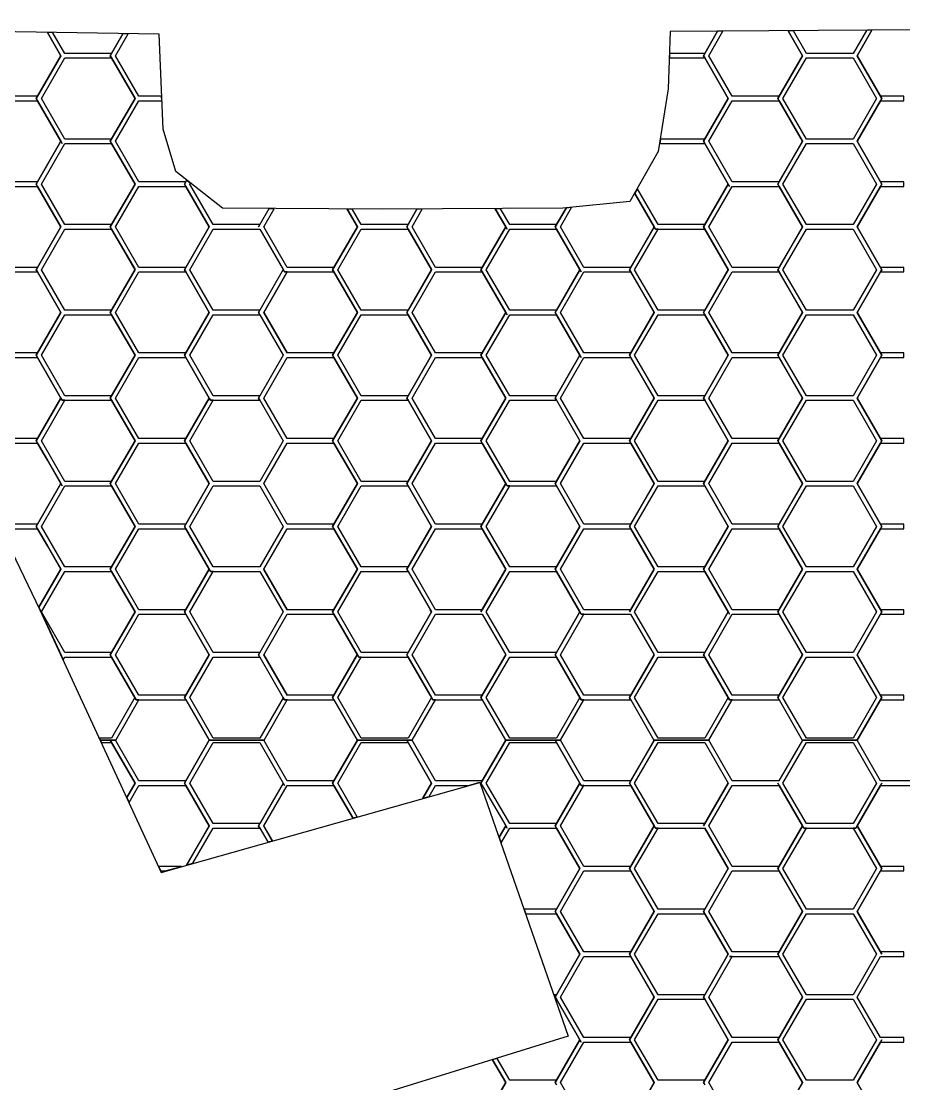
# Model space of a CAD drawing. Extents: x -65 to 65, y -44 to 44.
# Drawn here: x 0.26 to 29.71, y 8.53 to 44 of the extents above; entities that cross this region are included whole.
import ezdxf

# ---------------------------------------------------------------- set-up
doc = ezdxf.new("R2010")
doc.units = 0
doc.layers.add('Add_Red', color=1, linetype='Continuous')
doc.layers.add('Vector_Red', color=1, linetype='Continuous')

msp = doc.modelspace()

# ---------------------------------------------------------------- linework, layer by layer
at = {"layer": 'Add_Red'}
for points in [[(13.122569, 22.847676), (13.122569, 22.847677), (13.947442, 24.276631), (13.903518, 24.352699), (13.947442, 24.276632), (13.947442, 24.276631), (13.122569, 22.847677), (13.148069, 22.803634), (13.166611, 22.77161), (13.166612, 22.77161), (13.903441, 21.495433), (13.991484, 21.342944), (15.64291, 21.342944), (15.642911, 21.342943), (16.418194, 20.000003), (18.255036, 20.000003), (19.030319, 21.342943), (18.942738, 21.342943), (18.118201, 22.77161), (18.073991, 22.847676), (18.073991, 22.847677), (18.898863, 24.276632), (18.118201, 25.628865), (18.073991, 25.705184), (18.073991, 25.705185), (18.898863, 27.133871), (18.118201, 28.486373), (18.1182, 28.486373), (18.073991, 28.562725), (18.073991, 28.562726), (18.898863, 29.991396), (18.898864, 29.991394), (18.073991, 28.562726), (18.118201, 28.486374), (18.898863, 27.133871), (18.898863, 27.13387), (18.073991, 25.705185), (18.118201, 25.628866), (18.898863, 24.276633), (18.942738, 24.20018), (20.592483, 24.20018), (20.592483, 24.200179), (21.373482, 22.847677), (20.592483, 21.495433), (19.030823, 21.495433), (18.250161, 22.847677), (19.030823, 24.200179), (18.942738, 24.200179), (18.898863, 24.276633), (18.898863, 24.276632), (18.073991, 22.847677), (18.118201, 22.771611), (18.942738, 21.342944), (20.594332, 21.342944), (20.566428, 21.391195), (20.55029, 21.419099), (20.55029, 21.4191), (21.375163, 22.847677), (21.375163, 22.847676), (20.55029, 21.4191), (20.566428, 21.391195), (20.594333, 21.342944), (21.369447, 20.000003), (23.206457, 20.000003), (23.981572, 21.342944), (23.894328, 21.342944), (23.069455, 22.77161), (23.044148, 22.815485), (23.02558, 22.847677), (23.850453, 24.276632), (23.069455, 25.628865), (23.02558, 25.705184), (23.025581, 25.705184), (23.02558, 25.705185), (23.850452, 27.133871), (23.069455, 28.486373), (23.02558, 28.562439), (23.025581, 28.56244), (23.02558, 28.562441), (23.850453, 29.991395), (23.069455, 31.343628), (23.02558, 31.41998), (23.025581, 31.419981), (23.02558, 31.419982), (23.850452, 32.848634), (23.069455, 34.201169), (23.02558, 34.27732), (23.02558, 34.277321), (23.850453, 35.706175), (23.069455, 37.058543), (23.069454, 37.058543), (23.037379, 37.114216), (23.02558, 37.134694), (23.850453, 38.563396), (23.069455, 39.915949), (23.044177, 39.959824), (23.02558, 39.992101), (23.850453, 41.420803), (23.069455, 42.773188), (23.028868, 42.843789), (23.02558, 42.849508), (23.495606, 43.663606), (23.49489, 43.663601), (23.068783, 42.925657), (21.895177, 42.925657), (21.890236, 42.773188), (23.068783, 42.773188), (23.849781, 41.420803), (23.068783, 40.068418), (21.591123, 40.068418), (21.566911, 39.915949), (23.068783, 39.915949), (23.849781, 38.563396), (23.068783, 37.210843), (21.507122, 37.210843), (20.818866, 38.40304), (20.731704, 38.249292), (21.375163, 37.134693), (21.419205, 37.058543), (21.507122, 37.058543), (21.507121, 37.058542), (23.068784, 37.058542), (23.849781, 35.705889), (23.068783, 34.353655), (21.507122, 34.353655), (20.726292, 35.705889), (21.507121, 37.058542), (21.419205, 37.058542), (21.375163, 37.134693), (20.55029, 35.705889), (20.594164, 35.629823), (20.594163, 35.629823), (20.55029, 35.705889), (20.55029, 35.70589), (21.375162, 37.134694), (20.731704, 38.249292), (20.730802, 38.247702), (21.373481, 37.134694), (20.592483, 35.782242), (19.030823, 35.782242), (18.250161, 37.134694), (18.62355, 37.781617), (18.436935, 37.763322), (18.073992, 37.134693), (18.118201, 37.058543), (18.118202, 37.058542), (18.898863, 35.706175), (18.942738, 35.629823), (18.898864, 35.706174), (18.898863, 35.706175), (18.118202, 37.058542), (18.118201, 37.058542), (18.073991, 37.134692), (18.073992, 37.134693), (18.073991, 37.134694), (18.436934, 37.763322), (18.436375, 37.763267), (18.117529, 37.210843), (16.555701, 37.210843), (16.250785, 37.739019), (16.075429, 37.737878), (16.423573, 37.134694), (16.423572, 37.134693), (16.423573, 37.134693), (15.5987, 35.705889), (15.642911, 35.629823), (15.64291, 35.629823), (15.5987, 35.705888), (15.5987, 35.705889), (16.423572, 37.134693), (16.075428, 37.737878), (16.073847, 37.737868), (16.42206, 37.134694), (15.64123, 35.782242), (14.079569, 35.782242), (13.298571, 37.134694), (13.637709, 37.722021), (13.461004, 37.720872), (13.12257, 37.134693), (13.166612, 37.058543), (13.947442, 35.706175), (13.947442, 35.706174), (13.122569, 34.27732), (13.166612, 34.20117), (13.947442, 32.848634), (13.947442, 32.848633), (13.122569, 31.41998), (13.166612, 31.343629), (13.947442, 29.991395), (13.947442, 29.991394), (13.122569, 28.56244), (13.166612, 28.486373), (13.947442, 27.133871), (13.947442, 27.13387), (13.122569, 25.705183), (13.147986, 25.661141), (13.166612, 25.628865), (13.166611, 25.628866), (13.147986, 25.661141), (13.122569, 25.705183), (13.122569, 25.705184), (13.947442, 27.133871), (13.166612, 28.486372), (13.122569, 28.562439), (13.122569, 28.56244), (13.947442, 29.991394), (13.166612, 31.343628), (13.122569, 31.41998), (13.122569, 31.419981), (13.947442, 32.848634), (13.166612, 34.201169), (13.122569, 34.277319), (13.122569, 34.27732), (13.947442, 35.706174), (13.166612, 37.058542), (13.122569, 37.134692), (13.12257, 37.134693), (13.122569, 37.134694), (13.461004, 37.720872), (13.460377, 37.720868), (13.165939, 37.210843), (11.604279, 37.210843), (11.310606, 37.719434), (11.134039, 37.720535), (11.472319, 37.134692), (11.472319, 37.134691), (10.647447, 35.705887), (10.691321, 35.629822), (11.472319, 34.277319), (11.472319, 34.277318), (10.647448, 32.848632), (10.691321, 32.772499), (11.472319, 31.41998), (11.472319, 31.419979), (10.647447, 29.991124), (10.691321, 29.915059), (11.472319, 28.562439), (11.472318, 28.562438), (11.472319, 28.562437), (10.647448, 27.133869), (10.691321, 27.057719), (11.472319, 25.705183), (11.472319, 25.705182), (10.647447, 24.27663), (10.691321, 24.200178), (11.472319, 22.847676), (11.472319, 22.847675), (11.469096, 22.842093), (10.647448, 21.419098), (10.691321, 21.342943), (11.466772, 20.000002), (13.303446, 20.000002), (14.078897, 21.342943), (13.991484, 21.342943), (13.903441, 21.495433), (13.166612, 22.771609), (13.16594, 22.771609), (13.165939, 22.77161), (13.166611, 22.77161), (13.148069, 22.803634), (13.122569, 22.847676)], [(28.933161, 27.057721), (28.977036, 27.133871), (28.152163, 28.56244), (28.152163, 28.562441), (28.933161, 29.915061), (28.977036, 29.991126), (28.152163, 31.419981), (28.152163, 31.419982), (28.933161, 32.772501), (28.977036, 32.848634), (28.152163, 34.27732), (28.152163, 34.277321), (28.933161, 35.629824), (28.977036, 35.705889), (28.152163, 37.134693), (28.152163, 37.134694), (28.933161, 38.487247), (28.977034, 38.563393), (28.977036, 38.563397), (28.152163, 39.9921), (28.152163, 39.992101), (28.933161, 41.344654), (28.977036, 41.420803), (28.152163, 42.849507), (28.152163, 42.849508), (28.642042, 43.697893), (28.465433, 43.696717), (28.020204, 42.925657), (26.458543, 42.925657), (26.022711, 43.680442), (25.847559, 43.679275), (26.326584, 42.849508), (26.326584, 42.849507), (25.501711, 41.420804), (25.545754, 41.344654), (25.545753, 41.344654), (25.501711, 41.420803), (25.501711, 41.420804), (26.326584, 42.849508), (25.847558, 43.679275), (25.845819, 43.679264), (26.324735, 42.849508), (25.544073, 41.496955), (23.982412, 41.496955), (23.201414, 42.849508), (23.672174, 43.664782), (23.495607, 43.663606), (23.025581, 42.849506), (23.028868, 42.843789), (23.069455, 42.773189), (23.850453, 41.420804), (23.850453, 41.420803), (23.025581, 39.9921), (23.044177, 39.959824), (23.069455, 39.91595), (23.850453, 38.563398), (23.894327, 38.487247), (23.850453, 38.563397), (23.850453, 38.563396), (23.025581, 37.134693), (23.037379, 37.114216), (23.069455, 37.058544), (23.850453, 35.706176), (23.850453, 35.706175), (23.02558, 34.27732), (23.069455, 34.201171), (23.850453, 32.848635), (23.850452, 32.848634), (23.850453, 32.848633), (23.025581, 31.419981), (23.069455, 31.343629), (23.850453, 29.991396), (23.850453, 29.991395), (23.025581, 28.56244), (23.069455, 28.486374), (23.850453, 27.133872), (23.850452, 27.133871), (23.850453, 27.13387), (23.025581, 25.705184), (23.069455, 25.628867), (23.850453, 24.276633), (23.894328, 24.20018), (23.894327, 24.20018), (23.850453, 24.276633), (23.850453, 24.276632), (23.025581, 22.847676), (23.044148, 22.815485), (23.069455, 22.771611), (23.894328, 21.342945), (25.545753, 21.342945), (25.545754, 21.342944), (26.321037, 20.000003), (28.157711, 20.000003), (28.157712, 20.000004), (28.15771, 20.000004), (28.977036, 21.4191), (28.935011, 21.492151), (28.152163, 22.847676), (28.152164, 22.847677), (28.152163, 22.847678), (28.933161, 24.20018), (28.977036, 24.276632), (28.152163, 25.705184), (28.152163, 25.705185), (28.933161, 27.057721)], [(29.707099, 41.496955), (28.93333, 41.496955), (28.152331, 42.849508), (28.642211, 43.697894), (28.642042, 43.697893), (28.152163, 42.849507), (28.977036, 41.420804), (28.977036, 41.420803), (28.933162, 41.344654), (29.707099, 41.344654), (29.707099, 41.496955)], [(1.708664, 22.771608), (3.270325, 22.771608), (4.051155, 21.419097), (3.270325, 20.066578), (2.863166, 20.066578), (2.893876, 20.000001), (3.407832, 20.000001), (4.183114, 21.342942), (4.095702, 21.342942), (3.270829, 22.771608), (3.226955, 22.847675), (3.226955, 22.847676), (4.051827, 24.27663), (3.270829, 25.628864), (3.226955, 25.705182), (3.226955, 25.705183), (4.051827, 27.133869), (3.270829, 28.486371), (3.226955, 28.562437), (3.226955, 28.562439), (4.051827, 29.991393), (3.270829, 31.343626), (3.270325, 31.343626), (4.051155, 29.991124), (3.270325, 28.638891), (1.708664, 28.638891), (0.927666, 29.991124), (1.708664, 31.343626), (1.620747, 31.343626), (1.576537, 31.419979), (0.751664, 29.991125), (0.795875, 29.915059), (0.795874, 29.915059), (0.751664, 29.991124), (0.751664, 29.991125), (1.576537, 31.41998), (0.795875, 32.772498), (0.795874, 32.772499), (0.795875, 32.772499), (1.576537, 31.41998), (1.576537, 31.419979), (1.620747, 31.343627), (3.270829, 31.343627), (3.226955, 31.419979), (3.226955, 31.41998), (4.051827, 32.848632), (3.270829, 34.201168), (3.226955, 34.277318), (3.226955, 34.277319), (4.051827, 35.706173), (3.270829, 37.058541), (3.226955, 37.134691), (3.226955, 37.134692), (4.051826, 38.563395), (3.270829, 39.915947), (3.226955, 39.992098), (3.226955, 39.992099), (4.051827, 41.420801), (3.270829, 42.773186), (3.226955, 42.849504), (3.226956, 42.849505), (3.226955, 42.849506), (3.648983, 43.580471), (3.648357, 43.580481), (3.270325, 42.925655), (1.708664, 42.925655), (1.30887, 43.618028), (1.131319, 43.620878), (1.576537, 42.849506), (1.576536, 42.849505), (1.576537, 42.849504), (0.751664, 41.420802), (0.795875, 41.344652), (0.795874, 41.344652), (0.751664, 41.420801), (0.751664, 41.420802), (1.576536, 42.849505), (1.131318, 43.620878), (1.129429, 43.620908), (1.574856, 42.849506), (0.793857, 41.496953), (-0.767802, 41.496953)], [(10.647448, 27.133869), (10.647447, 27.13387), (11.472318, 28.562438), (10.691321, 29.915057), (10.647447, 29.991124), (10.647447, 29.991125), (11.472319, 31.419979), (10.691321, 32.772498), (10.647447, 32.848631), (10.647448, 32.848632), (10.647447, 32.848633), (11.472319, 34.277318), (10.691321, 35.62982), (10.689808, 35.62982), (11.47047, 34.277318), (10.689808, 32.924983), (9.12798, 32.924983), (8.350512, 34.27167), (9.12798, 32.924984), (9.134536, 32.924984), (8.353874, 34.277318), (9.134536, 35.629821), (10.691321, 35.629821), (10.647447, 35.705887), (10.647447, 35.705888), (11.472319, 37.134691), (11.134038, 37.720535), (11.132328, 37.720546), (11.47047, 37.134691), (10.689808, 35.782239), (9.134536, 35.782239), (8.353874, 37.134691), (8.700764, 37.735702), (8.694045, 37.735744), (8.518847, 37.736836), (8.21519, 37.210842), (8.215189, 37.210841), (8.21519, 37.210841), (8.171316, 37.134691), (8.215189, 37.210841), (6.659918, 37.210841), (5.879256, 38.563394), (5.894047, 38.58902), (5.772741, 38.683748), (5.703255, 38.563395), (5.747128, 38.487245), (5.747127, 38.487245), (5.703254, 38.563394), (5.703255, 38.563395), (5.703254, 38.563396), (5.77274, 38.683748), (5.771456, 38.684751), (5.745447, 38.639714), (4.183787, 38.639714), (3.402957, 39.992099), (4.183787, 41.344652), (4.942381, 41.344652), (4.935992, 41.496953), (4.183787, 41.496953), (3.402957, 42.849506), (3.823328, 43.577673), (3.648984, 43.580471), (3.226956, 42.849505), (3.270829, 42.773187), (4.051827, 41.420802), (4.051827, 41.420801), (3.226955, 39.992098), (3.270829, 39.915949), (4.051827, 38.563396), (4.051826, 38.563395), (4.051827, 38.563394), (3.226955, 37.134691), (3.270829, 37.058542), (4.051827, 35.706174), (4.051827, 35.706173), (3.226955, 34.277318), (3.270829, 34.201169), (4.051827, 32.848633), (4.051827, 32.848632), (3.226955, 31.419979), (3.270829, 31.343628), (4.051827, 29.991394), (4.051827, 29.991393), (3.226955, 28.562438), (3.270829, 28.486372), (4.051827, 27.13387), (4.051827, 27.133869), (3.226955, 25.705182), (3.270829, 25.628865), (4.051827, 24.276631), (4.051827, 24.27663), (3.226955, 22.847675), (3.270829, 22.771609), (4.095702, 21.342943), (5.747127, 21.342943), (5.747128, 21.342942), (6.522411, 20.000001), (8.359421, 20.000001), (9.134535, 21.342941), (9.040063, 21.342941), (8.999382, 21.413442), (8.999382, 21.413443), (9.040063, 21.342942), (9.134536, 21.342942), (9.134535, 21.342941), (10.691321, 21.342941), (10.647447, 21.419097), (10.647448, 21.419098), (10.647447, 21.419099), (11.469096, 22.842093), (11.472319, 22.847674), (10.691321, 24.200177), (10.647447, 24.27663), (10.647447, 24.276631), (11.472319, 25.705182), (10.691321, 27.057718), (10.647447, 27.133868), (10.647448, 27.133869)], [(4.051155, 41.420801), (3.270325, 40.068416), (1.708664, 40.068416), (0.927666, 41.420801), (1.708664, 42.773186), (3.270325, 42.773186), (4.051155, 41.420801)], [(28.801202, 41.420803), (28.020204, 40.068419), (26.458543, 40.068419), (25.677545, 41.420803), (26.458543, 42.773188), (28.020204, 42.773188), (28.801202, 41.420803)], [(1.574856, 39.992099), (0.793857, 38.639714), (-0.767802, 38.639714), (-1.548464, 39.992099), (-0.767802, 41.344652), (0.793857, 41.344652), (1.574856, 39.992099)], [(1.576537, 39.992099), (1.576537, 39.992098), (1.620748, 39.915947), (1.620747, 39.915947), (1.576537, 39.992098), (0.751665, 38.563395), (0.795875, 38.487245), (0.795874, 38.487245), (0.751664, 38.563394), (0.751665, 38.563395), (0.751664, 38.563396), (1.576537, 39.992099), (0.795875, 41.344651), (0.795874, 41.344652), (0.795875, 41.344652), (1.576537, 39.992099)], [(26.324735, 39.992101), (25.544073, 38.639716), (23.982412, 38.639716), (23.201414, 39.992101), (23.982412, 41.344654), (25.544073, 41.344654), (26.324735, 39.992101)], [(26.326584, 39.992101), (26.326584, 39.9921), (25.501711, 38.563398), (25.545754, 38.487247), (25.545753, 38.487247), (25.501711, 38.563397), (25.501711, 38.563398), (26.326584, 39.992101), (25.545754, 41.344653), (25.545753, 41.344654), (25.545754, 41.344654), (26.326584, 39.992101)], [(28.152163, 39.9921), (28.977036, 38.563397), (28.977034, 38.563393), (28.933162, 38.487247), (29.707099, 38.487247), (29.707099, 38.639716), (28.933329, 38.639716), (28.152331, 39.992101), (28.933329, 41.344654), (28.933162, 41.344654), (28.933161, 41.344653), (28.152163, 39.9921)], [(4.051155, 38.563394), (3.270325, 37.210841), (1.708664, 37.210841), (0.927666, 38.563394), (1.708664, 39.915947), (3.270325, 39.915947), (4.051155, 38.563394)], [(28.801202, 38.563397), (28.020204, 37.210844), (26.458543, 37.210844), (25.677545, 38.563397), (26.458543, 39.91595), (28.020204, 39.91595), (28.801202, 38.563397)], [(1.574856, 37.134692), (0.793857, 35.78224), (-0.767802, 35.78224), (-1.548464, 37.134692), (-0.767802, 38.487245), (0.793857, 38.487245), (1.574856, 37.134692)], [(1.576537, 37.134692), (1.576537, 37.134691), (0.751664, 35.705888), (0.795875, 35.629822), (0.795874, 35.629822), (0.751664, 35.705887), (0.751664, 35.705888), (1.576537, 37.134692), (0.795875, 38.487244), (0.795874, 38.487245), (0.795875, 38.487245), (1.576537, 37.134692)], [(6.526445, 37.134692), (5.745447, 35.78224), (4.183787, 35.78224), (3.402957, 37.134692), (4.183787, 38.487245), (5.745447, 38.487245), (6.526445, 37.134692)], [(6.528126, 37.134692), (6.528126, 37.134691), (5.703254, 35.705887), (5.747128, 35.629822), (5.747127, 35.629822), (5.703254, 35.705887), (5.703254, 35.705888), (6.528126, 37.134691), (5.747128, 38.487244), (5.747127, 38.487245), (5.747128, 38.487245), (6.528126, 37.134692)], [(26.324735, 37.134694), (25.544073, 35.782242), (23.982412, 35.782242), (23.201414, 37.134694), (23.982412, 38.487247), (25.544073, 38.487247), (26.324735, 37.134694)], [(26.326584, 37.134694), (26.326584, 37.134693), (25.501711, 35.70589), (25.545754, 35.629824), (25.545753, 35.629824), (25.501711, 35.705889), (25.501711, 35.70589), (26.326584, 37.134694), (25.545754, 38.487246), (25.545753, 38.487247), (25.545754, 38.487247), (26.326584, 37.134694)], [(28.152163, 37.134693), (28.977036, 35.70589), (28.977036, 35.705889), (28.933162, 35.629824), (29.707099, 35.629824), (29.707099, 35.782242), (28.933329, 35.782242), (28.152331, 37.134694), (28.933329, 38.487247), (28.933162, 38.487247), (28.933161, 38.487246), (28.152163, 37.134693)], [(4.051155, 35.705887), (3.270325, 34.353653), (1.708664, 34.353653), (0.927666, 35.705887), (1.708664, 37.058541), (3.270325, 37.058541), (4.051155, 35.705887)], [(8.99602, 35.706173), (9.040063, 35.629821), (9.12798, 35.629821), (9.127979, 35.62982), (9.12798, 35.62982), (8.346982, 34.277318), (9.127979, 35.62982), (9.040063, 35.62982), (8.99602, 35.706173), (8.21519, 34.353653), (8.171316, 34.277318), (8.215188, 34.201171), (8.21519, 34.201168), (8.215189, 34.201168), (8.215188, 34.201171), (8.171316, 34.277318), (8.21519, 34.353654), (6.659918, 34.353654), (5.879256, 35.705887), (6.659918, 37.058541), (8.21519, 37.058541), (8.99602, 35.706173)], [(13.946937, 35.705888), (13.165939, 34.353655), (11.604279, 34.353655), (10.823281, 35.705888), (11.604279, 37.058542), (13.165939, 37.058542), (13.946937, 35.705888)], [(18.898191, 35.705888), (18.117529, 34.353655), (16.555701, 34.353655), (15.774871, 35.705888), (16.555701, 37.058542), (18.117529, 37.058542), (18.898191, 35.705888)], [(16.423573, 37.134693), (16.467784, 37.058542), (16.423573, 37.134692), (16.423573, 37.134693)], [(23.068784, 37.058542), (23.068783, 37.058543), (23.069454, 37.058543), (23.069455, 37.058542), (23.068784, 37.058542)], [(28.801202, 35.705889), (28.020204, 34.353656), (26.458543, 34.353656), (25.677545, 35.705889), (26.458543, 37.058543), (28.020204, 37.058543), (28.801202, 35.705889)], [(-0.855551, 35.629822), (0.795874, 35.629822), (0.795874, 35.629821), (0.795875, 35.629821), (1.576537, 34.277319), (1.576537, 34.277318), (0.751664, 32.848632), (0.751665, 32.84863), (0.795875, 32.772499), (0.795874, 32.772499), (0.751665, 32.84863), (0.751664, 32.848632), (1.576537, 34.277319), (0.795875, 35.62982), (0.795874, 35.629821), (0.793857, 35.629821), (1.574856, 34.277319), (0.793857, 32.924985), (-0.767802, 32.924985)], [(6.526445, 34.277319), (5.745447, 32.924985), (4.183787, 32.924985), (3.402957, 34.277319), (4.183787, 35.629822), (5.745447, 35.629822), (6.526445, 34.277319)], [(6.528126, 34.277319), (6.528126, 34.277318), (5.703254, 32.848632), (5.747128, 32.772499), (5.747127, 32.772499), (5.703254, 32.848632), (5.703254, 32.848633), (6.528126, 34.277318), (5.747128, 35.629821), (5.747127, 35.629822), (5.747128, 35.629822), (6.528126, 34.277319)], [(16.42206, 34.27732), (15.64123, 32.924986), (14.079569, 32.924986), (13.298571, 34.27732), (14.079569, 35.629823), (15.64123, 35.629823), (16.42206, 34.27732)], [(16.423573, 34.27732), (15.5987, 32.848634), (15.642911, 32.7725), (15.64291, 32.7725), (15.5987, 32.848633), (15.5987, 32.848634), (16.423573, 34.27732), (15.642911, 35.629822), (15.64291, 35.629823), (15.642911, 35.629823), (16.423573, 34.27732)], [(18.073991, 34.277321), (18.898863, 35.706175), (18.898864, 35.706174), (18.073991, 34.277321), (18.118201, 34.20117), (18.118202, 34.201169), (18.898863, 32.848634), (18.942738, 32.772501), (18.898864, 32.848633), (18.898863, 32.848634), (18.118202, 34.201169), (18.118201, 34.201169), (18.073991, 34.277319), (18.073991, 34.277321)], [(21.373481, 34.277321), (20.592483, 32.924986), (19.030823, 32.924986), (18.250161, 34.277321), (19.030823, 35.629823), (20.592483, 35.629823), (21.373481, 34.277321)], [(21.331083, 34.353656), (21.375163, 34.27732), (20.55029, 32.848633), (20.594164, 32.772501), (20.594163, 32.772501), (20.55029, 32.848633), (20.55029, 32.848634), (21.375162, 34.277321), (21.331083, 34.353656), (20.594164, 35.629822), (20.594163, 35.629823), (20.594164, 35.629823), (21.331083, 34.353656)], [(26.324735, 34.277321), (25.544073, 32.924987), (23.982412, 32.924987), (23.201414, 34.277321), (23.982412, 35.629824), (25.544073, 35.629824), (26.324735, 34.277321)], [(26.326584, 34.277321), (26.326584, 34.27732), (25.501711, 32.848635), (25.545754, 32.772501), (25.545753, 32.772501), (25.501711, 32.848634), (25.501711, 32.848635), (26.326584, 34.277321), (25.545754, 35.629823), (25.545753, 35.629824), (25.545754, 35.629824), (26.326584, 34.277321)], [(28.152163, 34.27732), (28.977036, 32.848635), (28.977036, 32.848634), (28.933162, 32.772501), (29.707099, 32.772501), (29.707099, 32.924987), (28.933329, 32.924987), (28.152331, 34.277321), (28.933329, 35.629824), (28.933162, 35.629824), (28.933161, 35.629823), (28.152163, 34.27732)], [(4.051155, 32.848632), (3.270325, 31.496129), (1.708664, 31.496129), (0.927666, 32.848632), (1.708664, 34.201168), (3.270325, 34.201168), (4.051155, 32.848632)], [(8.21519, 34.201167), (8.99602, 32.848631), (8.21519, 31.496129), (8.171318, 31.419982), (8.171316, 31.419978), (8.21519, 31.343627), (8.215189, 31.343627), (8.171316, 31.419978), (8.171316, 31.419979), (8.171318, 31.419982), (8.21519, 31.496129), (6.659918, 31.496129), (5.879256, 32.848632), (6.659918, 34.201168), (8.215189, 34.201168), (8.21519, 34.201167)], [(13.946937, 32.848633), (13.165939, 31.49613), (11.604279, 31.49613), (10.823281, 32.848633), (11.604279, 34.201169), (13.165939, 34.201169), (13.946937, 32.848633)], [(18.898191, 32.848633), (18.117529, 31.496131), (16.555701, 31.496131), (15.774871, 32.848633), (16.555701, 34.201169), (18.117529, 34.201169), (18.898191, 32.848633)], [(16.423573, 34.27732), (16.467784, 34.201169), (16.423573, 34.277319), (16.423573, 34.27732)], [(23.849781, 32.848633), (23.068783, 31.496131), (21.507122, 31.496131), (20.726292, 32.848633), (21.507122, 34.201169), (23.068783, 34.201169), (23.849781, 32.848633)], [(28.801202, 32.848634), (28.020204, 31.496131), (26.458543, 31.496131), (25.677545, 32.848634), (26.458543, 34.20117), (28.020204, 34.20117), (28.801202, 32.848634)], [(1.574856, 31.41998), (0.793857, 30.06746), (-0.767802, 30.06746), (-1.548464, 31.41998), (-0.767802, 32.772499), (0.793857, 32.772499), (1.574856, 31.41998)], [(6.526445, 31.41998), (5.745447, 30.067461), (4.183787, 30.067461), (3.402957, 31.41998), (4.183787, 32.772499), (5.745447, 32.772499), (6.526445, 31.41998)], [(6.528126, 31.41998), (6.528126, 31.419979), (6.572001, 31.343627), (8.215189, 31.343627), (8.21519, 31.343626), (8.99602, 29.991393), (8.21519, 28.63889), (6.659918, 28.63889), (5.879256, 29.991124), (6.659918, 31.343626), (6.572001, 31.343626), (6.528126, 31.419978), (5.703254, 29.991124), (5.747128, 29.915059), (5.747127, 29.915059), (5.703254, 29.991124), (5.703254, 29.991125), (6.528126, 31.419979), (5.747128, 32.772498), (5.747127, 32.772499), (5.747128, 32.772499), (6.528126, 31.41998)], [(8.350512, 31.414146), (8.353874, 31.419979), (9.134536, 32.772498), (10.689808, 32.772498), (11.47047, 31.419978), (10.689808, 30.067459), (9.134536, 30.067459), (8.353874, 31.419978), (8.350512, 31.414145), (8.346982, 31.419979), (8.350512, 31.414146)], [(16.42206, 31.419981), (15.64123, 30.067462), (14.079569, 30.067462), (13.298571, 31.419981), (14.079569, 32.7725), (15.64123, 32.7725), (16.42206, 31.419981)], [(16.423573, 31.419981), (16.423573, 31.41998), (15.5987, 29.991126), (15.642911, 29.91506), (15.64291, 29.91506), (15.5987, 29.991125), (15.5987, 29.991126), (16.423573, 31.419981), (15.642911, 32.772499), (15.64291, 32.7725), (15.642911, 32.7725), (16.423573, 31.419981)], [(18.073991, 31.419981), (18.898863, 32.848634), (18.898864, 32.848633), (18.073991, 31.419981), (18.118201, 31.343629), (18.118202, 31.343628), (18.118201, 31.343628), (18.073991, 31.41998), (18.073991, 31.419981)], [(21.373481, 31.419981), (20.592483, 30.067462), (19.030823, 30.067462), (18.250161, 31.419981), (19.030823, 32.772501), (20.592483, 32.772501), (21.373481, 31.419981)], [(21.331191, 31.49613), (21.375163, 31.41998), (20.55029, 29.991126), (20.594164, 29.91506), (20.594163, 29.91506), (20.55029, 29.991126), (20.55029, 29.991127), (21.375162, 31.419981), (21.331191, 31.49613), (20.594164, 32.7725), (20.594163, 32.772501), (20.594164, 32.772501), (21.331191, 31.49613)], [(26.324735, 31.419982), (25.544073, 30.067462), (23.982412, 30.067462), (23.201414, 31.419982), (23.982412, 32.772501), (25.544073, 32.772501), (26.324735, 31.419982)], [(26.326584, 31.419982), (26.326584, 31.419981), (25.501711, 29.991127), (25.545754, 29.915061), (25.545753, 29.915061), (25.501711, 29.991126), (25.501711, 29.991127), (26.326584, 31.419981), (25.545754, 32.7725), (25.545753, 32.772501), (25.545754, 32.772501), (26.326584, 31.419982)], [(28.152163, 31.419981), (28.977036, 29.991127), (28.977036, 29.991126), (28.933162, 29.915061), (29.707099, 29.915061), (29.707099, 30.067463), (28.933329, 30.067463), (28.152331, 31.419982), (28.933329, 32.772501), (28.933162, 32.772501), (28.933161, 32.7725), (28.152163, 31.419981)], [(13.946769, 29.991125), (13.165939, 28.638892), (11.604279, 28.638892), (10.823281, 29.991125), (11.604279, 31.343628), (13.165939, 31.343628), (13.946769, 29.991125)], [(18.898191, 29.991125), (18.117529, 28.638892), (16.555701, 28.638892), (15.774871, 29.991125), (16.555701, 31.343628), (18.117529, 31.343628), (18.898191, 29.991125)], [(23.849781, 29.991126), (23.068783, 28.638892), (21.507122, 28.638892), (20.726292, 29.991126), (21.507122, 31.343628), (23.068783, 31.343628), (23.849781, 29.991126)], [(28.801202, 29.991126), (28.020204, 28.638893), (26.458543, 28.638893), (25.677545, 29.991126), (26.458543, 31.343629), (28.020204, 31.343629), (28.801202, 29.991126)], [(-0.767802, 29.915059), (0.793857, 29.915059), (1.574856, 28.562438), (0.793857, 27.210205), (-0.493898, 27.210205)], [(-0.42026, 27.057719), (0.793857, 27.057719), (1.574855, 25.705183), (0.844061, 24.439638), (0.844847, 24.43801), (1.576537, 25.705183), (1.125951, 26.485845), (0.795874, 27.057719), (0.795873, 27.057721), (0.751664, 27.133869), (0.751664, 27.13387), (1.576537, 28.562438), (1.125979, 29.3431), (0.795874, 29.915059), (0.795875, 29.915058), (1.125979, 29.3431), (1.576537, 28.562438), (0.751664, 27.13387), (0.795873, 27.057721), (0.795875, 27.057718), (1.125951, 26.485845), (1.576537, 25.705183), (1.576537, 25.705182), (0.844848, 24.43801), (0.888333, 24.347963), (1.595044, 22.815833), (1.65684, 22.681861), (1.708664, 22.771608)], [(6.526445, 28.562439), (5.745447, 27.210205), (4.183787, 27.210205), (3.402957, 28.562439), (4.183787, 29.915059), (5.745447, 29.915059), (6.526445, 28.562439)], [(6.528126, 28.562439), (6.528125, 28.562438), (6.528126, 28.562437), (5.703255, 27.133869), (5.747128, 27.057719), (5.747127, 27.057719), (5.703254, 27.133868), (5.703255, 27.133869), (5.703254, 27.13387), (6.528125, 28.562438), (5.747128, 29.915057), (5.747127, 29.915059), (5.747128, 29.915059), (6.528126, 28.562439)], [(10.689808, 29.915057), (11.47047, 28.562437), (10.689808, 27.210204), (9.134536, 27.210204), (8.353874, 28.562437), (9.134536, 29.915057), (10.689808, 29.915057)], [(16.42206, 28.56244), (15.64123, 27.210206), (14.079569, 27.210206), (13.298571, 28.562726), (14.079569, 29.91506), (15.64123, 29.91506), (16.42206, 28.56244)], [(16.423573, 28.56244), (16.423573, 28.562439), (16.467784, 28.486373), (16.555701, 28.486373), (16.5557, 28.486372), (18.11753, 28.486372), (18.898191, 27.13387), (18.117529, 25.781351), (16.555701, 25.781351), (15.77487, 27.13387), (16.5557, 28.486372), (16.467784, 28.486372), (16.423573, 28.562439), (15.5987, 27.133871), (15.642911, 27.057721), (15.64291, 27.057721), (15.5987, 27.13387), (15.5987, 27.133871), (16.423573, 28.56244), (15.642911, 29.915059), (15.64291, 29.91506), (15.642911, 29.91506), (16.423573, 28.56244)], [(21.373481, 28.56244), (20.592483, 27.210207), (19.030823, 27.210207), (18.250161, 28.562726), (19.030823, 29.91506), (20.592483, 29.91506), (21.373481, 28.56244)], [(21.375163, 28.56244), (21.375163, 28.562439), (20.55029, 27.13387), (20.594164, 27.057721), (20.594163, 27.057721), (20.55029, 27.13387), (20.55029, 27.133871), (21.375163, 28.56244), (20.594164, 29.915059), (20.594163, 29.91506), (20.594164, 29.91506), (21.375163, 28.56244)], [(26.324735, 28.562441), (25.544073, 27.210207), (23.982413, 27.210207), (23.201414, 28.562726), (23.982413, 29.915061), (25.544073, 29.915061), (26.324735, 28.562441)], [(26.326584, 28.562441), (26.326584, 28.56244), (25.501711, 27.133872), (25.545754, 27.057721), (25.545753, 27.057721), (25.501711, 27.133871), (25.501711, 27.133872), (26.326584, 28.562441), (25.545754, 29.91506), (25.545753, 29.915061), (25.545754, 29.915061), (26.326584, 28.562441)], [(28.152163, 28.562441), (28.977036, 27.133872), (28.977036, 27.133871), (28.933162, 27.057721), (29.707099, 27.057721), (29.707099, 27.210207), (28.933329, 27.210207), (28.152331, 28.562726), (28.933329, 29.915061), (28.933162, 29.915061), (28.933161, 29.91506), (28.152163, 28.562441)], [(4.051155, 27.133869), (3.270325, 25.781349), (1.708664, 25.781349), (0.927666, 27.133869), (1.708664, 28.486371), (3.270325, 28.486371), (4.051155, 27.133869)], [(1.576537, 28.562437), (1.576537, 28.562438), (1.620748, 28.486371), (1.620747, 28.486371), (1.576537, 28.562437)], [(8.99602, 27.133868), (8.21519, 25.781349), (6.659918, 25.781349), (5.879256, 27.133868), (6.659918, 28.486371), (8.21519, 28.486371), (8.99602, 27.133868)], [(13.946769, 27.13387), (13.165939, 25.781351), (11.604279, 25.781351), (10.823281, 27.13387), (11.604279, 28.486372), (13.165939, 28.486372), (13.946769, 27.13387)], [(18.11753, 28.486372), (18.117529, 28.486373), (18.1182, 28.486373), (18.118201, 28.486372), (18.11753, 28.486372)], [(23.849781, 27.13387), (23.068783, 25.781351), (21.507122, 25.781351), (20.726292, 27.13387), (21.507122, 28.486373), (23.068783, 28.486373), (23.849781, 27.13387)], [(28.801202, 27.133871), (28.020204, 25.781351), (26.458543, 25.781351), (25.677545, 27.133871), (26.458543, 28.486373), (28.020204, 28.486373), (28.801202, 27.133871)], [(6.526445, 25.705183), (5.745447, 24.352698), (4.183787, 24.352698), (3.402957, 25.705183), (4.183787, 27.057719), (5.745447, 27.057719), (6.526445, 25.705183)], [(6.528126, 25.705183), (6.528126, 25.705182), (6.572001, 25.628864), (6.659918, 25.628864), (6.659917, 25.628863), (8.21519, 25.628863), (8.99602, 24.27663), (8.21519, 22.924009), (8.171316, 22.847675), (8.21519, 22.771608), (8.171316, 22.847674), (8.171316, 22.847675), (8.21519, 22.92401), (6.659918, 22.92401), (5.879256, 24.27663), (6.659917, 25.628863), (6.572001, 25.628863), (6.528126, 25.705182), (5.703254, 24.27663), (5.747128, 24.200178), (5.747127, 24.200178), (5.703254, 24.27663), (5.703254, 24.276631), (6.528126, 25.705182), (5.747128, 27.057718), (5.747127, 27.057719), (5.747128, 27.057719), (6.528126, 25.705183)], [(10.689808, 27.057718), (11.47047, 25.705182), (10.689808, 24.352696), (9.12798, 24.352696), (8.350512, 25.699349), (9.12798, 24.352697), (9.134536, 24.352697), (8.353874, 25.705182), (9.134536, 27.057718), (10.689808, 27.057718)], [(16.42206, 25.705184), (15.64123, 24.352699), (14.079569, 24.352699), (13.298571, 25.705184), (14.079569, 27.057721), (15.64123, 27.057721), (16.42206, 25.705184)], [(16.423573, 25.705185), (16.423573, 25.705184), (15.5987, 24.276632), (16.423573, 25.705185), (15.642911, 27.05772), (15.64291, 27.057721), (15.642911, 27.057721), (16.423573, 25.705185)], [(21.373482, 25.705185), (20.592483, 24.352699), (19.030823, 24.352699), (18.250161, 25.705185), (19.030823, 27.057721), (20.592483, 27.057721), (21.373482, 25.705185)], [(21.375163, 25.705184), (20.594164, 27.05772), (20.594163, 27.057721), (20.594164, 27.057721), (21.375163, 25.705185), (21.375163, 25.705184), (20.55029, 24.276632), (20.55029, 24.276633), (21.375163, 25.705184)], [(26.324735, 25.705185), (25.544073, 24.352699), (23.982413, 24.352699), (23.201414, 25.705185), (23.982413, 27.057721), (25.544073, 27.057721), (26.324735, 25.705185)], [(26.326584, 25.705185), (26.326584, 25.705184), (25.501711, 24.276632), (25.545754, 24.20018), (25.545753, 24.20018), (25.501711, 24.276632), (25.501711, 24.276633), (26.326584, 25.705185), (25.545754, 27.05772), (25.545753, 27.057721), (25.545754, 27.057721), (26.326584, 25.705185)], [(28.152163, 25.705184), (28.977036, 24.276633), (28.977036, 24.276632), (28.933162, 24.20018), (29.707099, 24.20018), (29.707099, 24.3527), (28.933329, 24.3527), (28.152331, 25.705185), (28.933329, 27.057721), (28.933162, 27.057721), (28.933161, 27.05772), (28.152163, 25.705184)], [(1.708664, 22.92401), (0.927666, 24.27663), (1.708664, 25.628864), (3.270325, 25.628864), (4.051155, 24.27663), (3.270325, 22.92401), (1.708664, 22.92401)], [(11.604279, 22.924011), (10.823281, 24.276631), (11.604279, 25.628865), (13.165939, 25.628865), (13.946938, 24.276631), (13.165939, 22.924011), (11.604279, 22.924011)], [(16.555701, 22.924011), (15.77487, 24.276632), (16.555701, 25.628865), (18.117529, 25.628865), (18.898191, 24.276632), (18.117529, 22.924011), (16.555701, 22.924011)], [(21.507122, 22.924012), (20.726292, 24.276632), (21.507122, 25.628865), (23.068783, 25.628865), (23.849781, 24.276632), (23.068783, 22.924012), (21.507122, 22.924012)], [(26.458543, 22.924012), (25.677545, 24.276632), (26.458543, 25.628865), (28.020204, 25.628865), (28.801202, 24.276632), (28.020204, 22.924012), (26.458543, 22.924012)], [(6.526445, 22.847676), (5.745447, 21.495432), (4.183787, 21.495432), (3.402957, 22.847676), (4.183787, 24.200178), (5.745447, 24.200178), (6.526445, 22.847676)], [(6.528126, 22.847676), (6.528126, 22.847675), (5.703254, 21.419097), (5.747128, 21.342943), (5.747127, 21.342943), (5.703254, 21.419097), (5.703254, 21.419098), (6.528126, 22.847675), (5.747128, 24.200177), (5.747127, 24.200178), (5.747128, 24.200178), (6.528126, 22.847676)], [(10.689808, 24.200177), (11.47047, 22.847674), (10.689808, 21.49543), (9.12798, 21.49543), (8.350512, 22.842093), (8.346982, 22.847674), (8.346982, 22.847675), (8.350512, 22.842094), (9.12798, 21.495431), (9.134536, 21.495431), (8.353874, 22.847675), (9.134536, 24.200177), (10.689808, 24.200177)], [(16.42206, 22.847677), (15.64123, 21.495433), (14.079569, 21.495433), (13.298571, 22.847677), (14.079569, 24.200179), (15.64123, 24.200179), (16.42206, 22.847677)], [(26.324735, 22.847677), (25.544073, 21.495434), (23.982413, 21.495434), (23.201414, 22.847677), (23.982413, 24.20018), (25.544073, 24.20018), (26.324735, 22.847677)], [(26.326584, 22.847677), (26.326584, 22.847676), (25.501711, 21.4191), (25.545754, 21.342945), (25.545753, 21.342945), (25.501711, 21.419099), (25.501711, 21.4191), (26.326584, 22.847677), (25.545754, 24.200179), (25.545753, 24.20018), (25.545754, 24.20018), (26.326584, 22.847677)], [(28.977036, 21.419099), (28.157712, 20.000004), (28.160064, 20.000004), (28.933329, 21.339662), (29.707099, 21.339662), (29.707099, 21.495434), (28.933329, 21.495434), (28.152331, 22.847678), (28.933329, 24.20018), (28.933162, 24.20018), (28.933161, 24.200179), (28.152164, 22.847677), (28.93501, 21.492153), (28.977036, 21.4191), (28.977036, 21.419099)], [(8.999382, 21.413442), (8.221746, 20.066578), (6.659918, 20.066578), (5.879256, 21.419097), (6.659918, 22.771608), (8.21519, 22.771608), (8.999382, 21.413442)], [(13.16594, 22.771609), (13.94677, 21.419099), (13.165939, 20.066579), (11.604279, 20.066579), (10.823281, 21.419099), (11.604278, 22.771609), (11.516194, 22.771609), (11.472319, 22.847675), (11.47232, 22.847676), (11.516194, 22.77161), (11.604279, 22.77161), (11.604278, 22.771609), (13.16594, 22.771609)], [(15.5987, 21.4191), (15.642911, 21.342944), (15.64291, 21.342944), (15.5987, 21.419099), (15.5987, 21.4191), (16.423573, 22.847677), (16.423573, 22.847676), (15.5987, 21.4191)], [(16.555701, 20.06658), (15.77487, 21.419099), (16.555701, 22.77161), (18.117529, 22.77161), (18.898191, 21.419099), (18.117529, 20.06658), (16.555701, 20.06658)], [(21.507122, 20.06658), (20.726292, 21.419099), (21.507122, 22.77161), (23.068782, 22.77161), (23.849781, 21.419099), (23.068782, 20.06658), (21.507122, 20.06658)], [(26.458543, 20.06658), (25.677545, 21.419099), (26.458543, 22.77161), (28.020204, 22.77161), (28.801202, 21.419099), (28.020204, 20.06658), (26.458543, 20.06658)], [(4.051827, 18.565242), (3.226955, 19.993945), (3.226955, 19.993946), (3.230484, 19.999997), (2.893878, 19.999997), (2.931872, 19.917626), (3.270325, 19.917626), (4.051155, 18.565074), (3.775777, 18.088064), (3.776034, 18.087505), (4.051827, 18.565242)], [(8.21519, 17.212521), (8.215189, 17.21252), (8.21519, 17.21252), (8.171316, 17.13637), (8.174505, 17.130822), (8.21519, 17.060052), (8.481997, 16.598003), (8.63337, 16.640755), (8.350512, 17.130822), (8.350512, 17.130823), (8.353874, 17.13637), (9.134536, 18.488923), (10.689808, 18.488923), (11.318778, 17.399187), (11.320312, 17.39962), (10.691321, 18.488923), (10.647447, 18.565073), (10.647448, 18.565074), (10.647447, 18.565075), (11.475848, 19.999996), (11.46694, 19.999996), (11.47047, 19.993945), (10.689808, 18.641392), (9.134536, 18.641392), (8.350344, 19.999492), (8.350848, 19.999996), (6.531488, 19.999996), (5.703254, 18.565073), (5.747128, 18.488924), (5.747127, 18.488924), (5.703254, 18.565073), (5.703254, 18.565074), (6.531488, 19.999998), (6.522915, 19.999998), (6.526445, 19.993946), (5.745447, 18.641393), (4.183787, 18.641393), (3.402957, 19.993946), (3.406487, 19.999998), (3.230485, 19.999998), (3.230484, 19.999997), (3.230485, 19.999997), (3.226955, 19.993945), (4.051827, 18.565243), (4.051827, 18.565242), (3.776035, 18.087505), (3.854208, 17.918027), (4.183787, 18.488924), (5.745447, 18.488924), (6.526445, 17.136371), (5.773948, 15.833177), (5.775956, 15.833744), (6.528126, 17.136371), (5.747128, 18.488923), (5.747127, 18.488924), (5.747128, 18.488924), (6.528126, 17.136371), (6.528126, 17.13637), (5.775957, 15.833744), (5.986231, 15.893131), (6.659918, 17.060051), (8.21519, 17.060051), (8.174505, 17.130822), (8.171316, 17.13637), (8.215189, 17.21252), (6.659918, 17.21252), (5.879256, 18.565073), (6.659918, 19.917626), (8.21519, 19.917626), (8.99602, 18.565241), (8.21519, 17.212521)], [(11.471576, 17.442341), (10.823281, 18.565075), (11.604279, 19.917628), (13.165939, 19.917628), (13.946769, 18.565075), (13.654535, 18.058868), (13.65523, 18.059064), (13.947442, 18.565243), (13.122569, 19.993946), (13.122569, 19.993947), (13.12257, 19.993948), (13.126267, 19.999997), (13.126267, 19.999998), (11.475849, 19.999998), (11.475848, 19.999996), (11.47585, 19.999996), (10.647448, 18.565074), (10.691321, 18.488924), (11.320312, 17.39962), (11.471576, 17.442341)], [(18.118201, 8.488001), (18.073991, 8.564319), (18.073992, 8.56432), (18.073991, 8.564321), (18.898863, 9.993024), (18.118201, 11.345576), (18.073991, 11.421558), (18.073991, 11.421559), (18.898862, 12.85043), (18.118201, 14.202814), (18.073991, 14.279133), (18.073991, 14.279134), (18.898863, 15.707837), (18.118201, 17.060053), (18.073991, 17.136372), (18.073991, 17.136373), (18.898863, 18.565243), (18.118056, 19.917625), (18.073991, 19.993947), (18.07752, 19.999998), (16.427271, 19.999998), (15.5987, 18.565076), (15.642911, 18.488925), (15.5987, 18.565075), (15.5987, 18.565076), (16.427271, 19.999999), (16.41853, 19.999999), (16.42206, 19.993947), (15.64123, 18.641394), (14.07957, 18.641394), (13.298571, 19.993947), (13.302101, 19.999999), (13.126268, 19.999999), (13.126267, 19.999998), (13.126267, 19.999997), (13.12257, 19.993948), (13.122569, 19.993946), (13.947442, 18.565244), (13.947442, 18.565243), (13.65523, 18.059064), (13.865677, 18.1185), (14.07957, 18.488925), (15.177253, 18.488925), (15.563445, 18.597996), (15.601439, 18.488925), (15.64123, 18.488925), (16.42206, 17.136372), (16.204108, 16.758836), (16.204659, 16.757252), (16.423573, 17.136372), (16.467784, 17.060053), (16.423573, 17.136371), (16.20466, 16.757252), (16.270954, 16.566938), (16.555701, 17.060053), (18.117529, 17.060053), (18.898191, 15.707836), (18.117529, 14.355283), (17.041374, 14.355283), (17.094486, 14.202814), (18.117529, 14.202814), (18.898191, 12.850261), (18.117529, 11.497708), (18.036797, 11.497708), (18.089792, 11.345576), (18.117529, 11.345576), (18.898191, 9.993023), (18.117529, 8.64047), (16.555701, 8.64047), (16.134414, 9.370221), (15.985117, 9.323977), (16.423573, 8.56432), (16.423573, 8.564319), (15.5987, 7.135449)], [(16.555701, 17.212522), (15.77487, 18.565075), (16.555701, 19.917628), (18.117529, 19.917628), (18.898191, 18.565075), (18.117529, 17.212522), (16.555701, 17.212522)], [(23.069455, 8.488001), (23.044232, 8.531876), (23.02558, 8.564321), (23.850453, 9.993023), (23.069455, 11.345576), (23.028785, 11.416009), (23.02558, 11.42156), (23.850453, 12.85043), (23.069455, 14.202815), (23.044232, 14.24669), (23.02558, 14.279134), (23.850453, 15.707837), (23.069455, 17.060053), (23.068783, 17.060053), (23.849781, 15.707837), (23.068783, 14.355284), (21.507122, 14.355284), (20.726292, 15.707837), (21.507122, 17.060053), (21.419205, 17.060053), (21.375163, 17.136372), (20.55029, 15.707837), (20.550292, 15.707834), (20.594164, 15.631687), (20.594163, 15.631687), (20.550292, 15.707834), (20.55029, 15.707837), (21.375163, 17.136372), (20.594164, 18.488925), (20.592484, 18.488925), (20.592483, 18.488926), (20.594163, 18.488926), (20.55029, 18.565075), (20.55029, 18.565076), (21.378693, 19.999999), (21.369951, 19.999999), (21.373481, 19.993947), (20.592483, 18.641395), (19.030823, 18.641395), (18.250161, 19.993947), (18.253523, 19.999999), (18.077521, 19.999999), (18.07752, 19.999998), (18.077521, 19.999998), (18.073991, 19.993947), (18.118056, 19.917625), (18.898863, 18.565244), (18.942738, 18.488926), (19.030823, 18.488926), (19.030822, 18.488925), (20.592484, 18.488925), (21.373481, 17.136373), (20.592483, 15.78382), (19.030823, 15.78382), (18.250161, 17.136373), (19.030822, 18.488925), (18.942738, 18.488925), (18.898863, 18.565244), (18.898863, 18.565243), (18.073991, 17.136373), (18.118201, 17.060054), (18.898863, 15.707837), (18.898863, 15.707836), (18.073991, 14.279134), (18.118201, 14.202815), (18.898863, 12.850431), (18.898862, 12.85043), (18.898863, 12.850429), (18.073991, 11.421559), (18.118201, 11.345577), (18.898863, 9.993024), (18.942738, 9.916874), (18.942738, 9.916873), (18.898863, 9.993024), (18.898863, 9.993023), (18.073992, 8.56432), (18.118201, 8.488002)], [(30.494892, 18.641391), (29.707099, 18.641391), (29.707099, 18.641395), (28.93333, 18.641395), (28.152331, 19.993948), (28.155861, 19.999999), (26.321205, 19.999999), (26.324735, 19.993948), (25.544073, 18.641395), (23.982412, 18.641395), (23.201414, 19.993948), (23.205112, 19.999999), (23.029111, 19.999999), (23.025581, 19.993947), (23.02558, 19.993948), (23.02911, 19.999999), (21.378693, 19.999999), (20.55029, 18.565075), (20.594163, 18.488926), (20.594164, 18.488926), (21.375163, 17.136373), (21.375163, 17.136372), (21.419205, 17.060054), (23.069455, 17.060054), (23.850453, 15.707838), (23.850453, 15.707837), (23.025581, 14.279133), (23.044232, 14.24669), (23.069455, 14.202816), (23.850453, 12.850431), (23.850453, 12.85043), (23.025581, 11.421558), (23.028785, 11.416009), (23.069455, 11.345577), (23.850453, 9.993024), (23.850453, 9.993023), (23.025581, 8.56432), (23.044232, 8.531876), (23.069455, 8.488002)], [(21.507122, 17.212523), (20.726292, 18.565075), (21.507122, 19.917628), (23.068783, 19.917628), (23.849781, 18.565075), (23.068783, 17.212523), (21.507122, 17.212523)], [(26.458543, 17.212523), (25.677545, 18.565076), (26.458543, 19.917628), (28.020204, 19.917628), (28.801202, 18.565076), (28.020204, 17.212523), (26.458543, 17.212523)], [(8.99602, 18.565242), (9.040063, 18.488923), (8.99602, 18.565241), (8.99602, 18.565242)], [(23.850453, 18.565244), (23.025581, 17.136372), (23.02558, 17.136373), (23.850453, 18.565244)], [(26.324735, 17.136373), (25.544073, 15.78382), (23.982412, 15.78382), (23.201414, 17.136373), (23.982412, 18.488926), (25.544073, 18.488926), (26.324735, 17.136373)], [(25.545753, 18.488926), (25.501711, 18.565076), (25.545754, 18.488926), (25.545753, 18.488926)], [(28.977036, 7.135449), (28.152163, 8.564152), (28.152163, 8.564153), (28.933161, 9.916874), (28.977036, 9.993024), (28.933162, 9.916874), (29.707099, 9.916874), (29.707099, 10.069175), (28.93333, 10.069175), (28.152331, 11.421559), (28.93333, 12.774112), (29.707099, 12.774112), (29.707099, 12.926581), (28.93333, 12.926581), (28.152331, 14.279134), (28.93333, 15.631687), (28.933162, 15.631687), (28.933161, 15.631686), (28.152163, 14.278966), (28.977036, 12.850263), (28.977036, 12.850262), (28.152163, 14.278965), (28.152163, 14.278966), (28.933161, 15.631687), (28.977036, 15.707837), (28.152163, 17.136372), (28.108289, 17.060053), (28.020204, 17.060053), (28.801202, 15.707837), (28.020204, 14.355284), (26.458543, 14.355284), (25.677545, 15.707837), (26.458543, 17.060053), (26.370458, 17.060053), (26.326584, 17.136372), (25.501711, 15.707838), (25.545754, 15.631687), (25.545753, 15.631687), (25.501711, 15.707837), (25.501711, 15.707838), (26.326584, 17.136373), (25.545754, 18.488925), (25.545753, 18.488926), (25.545754, 18.488926), (26.326584, 17.136373), (26.326584, 17.136372), (26.370458, 17.060054), (28.108289, 17.060054), (28.152163, 17.136372), (28.152163, 17.136373), (28.933161, 18.488926), (28.977036, 18.565076), (28.933162, 18.488926), (29.707099, 18.488926), (29.707099, 18.488922), (30.494892, 18.488922)], [(28.152163, 17.136373), (28.977036, 15.707838), (28.977036, 15.707837), (28.933162, 15.631687), (29.707099, 15.631687), (29.707099, 15.78382), (28.93333, 15.78382), (28.152331, 17.136373), (28.93333, 18.488926), (28.933162, 18.488926), (28.933161, 18.488925), (28.152163, 17.136373)], [(8.639012, 16.642348), (8.353874, 17.13637), (8.350512, 17.130822), (8.63337, 16.640755), (8.639012, 16.642348)], [(5.060522, 15.631686), (5.599182, 15.783818), (4.838634, 15.783818), (4.908807, 15.631686), (5.060522, 15.631686)], [(21.373481, 14.279134), (20.592483, 12.926581), (19.030823, 12.926581), (18.250161, 14.279134), (19.030823, 15.631687), (20.592483, 15.631687), (21.373481, 14.279134)], [(21.375163, 14.278966), (21.375163, 14.278965), (20.55029, 12.850262), (20.594164, 12.774112), (20.594163, 12.774112), (20.55029, 12.850262), (20.55029, 12.850263), (21.375163, 14.278966), (20.594164, 15.631686), (20.594163, 15.631687), (20.594164, 15.631687), (21.375163, 14.278966)], [(26.324735, 14.279134), (25.544073, 12.926581), (23.982412, 12.926581), (23.201414, 14.279134), (23.982412, 15.631687), (25.544073, 15.631687), (26.324735, 14.279134)], [(26.326584, 14.278966), (26.326584, 14.278965), (25.501711, 12.850263), (25.545754, 12.774112), (25.501711, 12.850262), (25.501711, 12.850263), (26.326584, 14.278966), (25.545754, 15.631686), (25.545753, 15.631687), (25.545754, 15.631687), (26.326584, 14.278966)], [(23.849781, 12.850262), (23.068783, 11.497709), (21.507122, 11.497709), (20.726292, 12.850262), (21.507122, 14.202815), (23.068783, 14.202815), (23.849781, 12.850262)], [(28.801202, 12.850262), (28.020204, 11.497709), (26.458543, 11.497709), (25.677545, 12.850262), (26.458543, 14.202815), (28.020204, 14.202815), (28.801202, 12.850262)], [(21.373482, 11.421559), (20.592483, 10.069174), (19.030823, 10.069174), (18.250161, 11.421559), (19.030823, 12.774112), (20.592483, 12.774112), (21.373482, 11.421559)], [(20.55029, 9.993023), (20.55029, 9.993024), (21.375163, 11.421559), (20.594164, 12.774111), (20.594163, 12.774112), (20.594164, 12.774112), (21.375163, 11.421559), (21.375163, 11.421558), (20.55029, 9.993023), (20.594164, 9.916874), (21.375163, 8.564321), (21.375163, 8.56432), (20.55029, 7.135448)], [(23.982411, 12.774112), (25.544073, 12.774112), (26.324735, 11.42156), (25.544073, 10.069175), (23.982412, 10.069175), (23.201414, 11.42156), (23.982411, 12.774112), (23.894327, 12.774112), (23.894327, 12.774113), (23.982412, 12.774113), (23.982411, 12.774112)], [(25.501711, 9.993024), (25.545754, 9.916874), (25.545753, 9.916874), (25.501711, 9.993023), (25.501711, 9.993024), (26.326584, 11.42156), (26.326584, 11.421559), (25.501711, 9.993024)], [(23.849781, 9.993023), (23.068783, 8.64047), (21.507122, 8.64047), (20.726292, 9.993023), (21.507122, 11.345576), (23.068783, 11.345576), (23.849781, 9.993023)], [(28.801202, 9.993023), (28.020204, 8.640471), (26.458543, 8.640471), (25.677545, 9.993023), (26.458543, 11.345576), (28.020204, 11.345576), (28.801202, 9.993023)], [(19.030823, 7.211768), (18.250161, 8.564321), (19.030823, 9.916874), (20.594163, 9.916874), (20.55029, 9.993023)], [(20.55029, 7.135449), (21.375163, 8.56432), (20.594164, 9.916873), (20.594163, 9.916874), (20.592483, 9.916874), (21.373482, 8.564321), (20.592483, 7.211768)], [(26.324735, 8.564321), (25.544073, 7.211768), (23.982412, 7.211768), (23.201414, 8.564321), (23.982412, 9.916874), (25.544073, 9.916874), (26.324735, 8.564321)], [(26.326584, 8.564321), (26.326584, 8.56432), (25.501711, 7.13545), (25.545754, 7.059299), (25.545753, 7.059299), (25.501711, 7.135449), (25.501711, 7.13545), (26.326584, 8.56432), (25.545754, 9.916873), (25.545753, 9.916874), (25.545754, 9.916874), (26.326584, 8.564321)], [(28.152163, 8.564153), (28.977036, 7.135449), (28.974269, 7.130647), (28.933162, 7.059299), (29.707099, 7.059299), (29.707099, 7.211768), (28.93333, 7.211768), (28.152331, 8.564321), (28.93333, 9.916874), (28.933162, 9.916874), (28.933161, 9.916873), (28.152163, 8.564153)], [(15.5987, 7.135449), (16.423573, 8.56432), (15.985116, 9.323976), (15.983753, 9.323554), (16.42206, 8.56432), (15.64123, 7.211768)]]:
    msp.add_lwpolyline(points, dxfattribs=at)
at = {"layer": 'Vector_Red'}
for points in [[(50.570853, -3.431225), (45.043125, 9.13566), (41.954137, 23.816141), (41.269968, 28.708645), (41.714833, 30.248785), (43.569758, 33.352895), (46.134678, 37.037908), (48.492059, 39.349604), (50.149375, 40.678233), (51.736187, 41.602713), (55.227572, 43.62048), (56.50854, 43.893553), (21.909068, 43.663035), (21.846827, 41.742423), (21.514657, 39.650656), (20.568895, 37.982384), (18.326265, 37.762521), (12.295857, 37.723293), (6.976461, 37.756449), (5.411019, 38.978905), (4.992262, 40.394164), (4.858994, 43.571054), (-21.867771, 44)], [(-21.86777, 44), (-18.322998, 32.603733), (-8.756458, 32.457412), (-5.868878, 31.699919), (-3.403699, 29.975705), (-0.73322, 27.682783), (0.87929, 24.343694), (4.92079, 15.581831), (15.557101, 18.585814), (18.507597, 10.115779), (8.890712, 7.136966)]]:
    msp.add_lwpolyline(points, dxfattribs=at)

doc.saveas('drawing.dxf')
